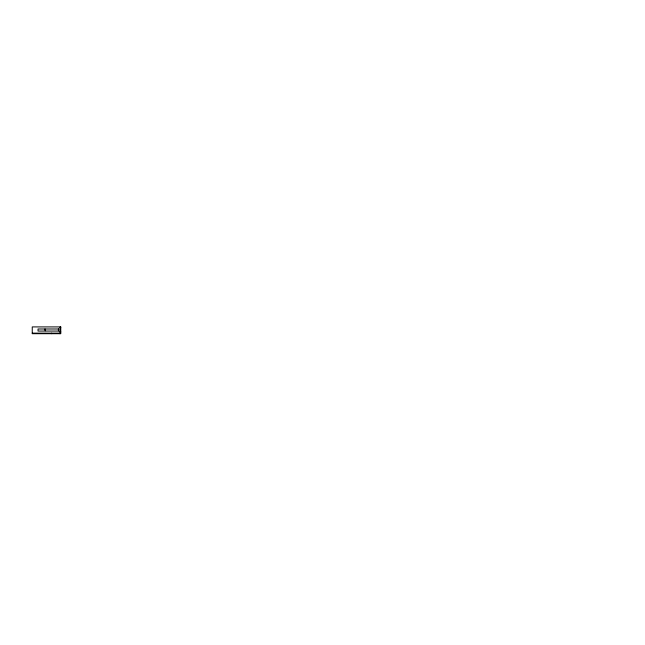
<?xml version="1.0" encoding="UTF-8"?>
<svg xmlns="http://www.w3.org/2000/svg" width="645" height="645" viewBox="0 0 645 645"><rect width="100%" height="100%" fill="white"/><g stroke="black" fill="none" stroke-linecap="round" stroke-linejoin="round"><path stroke-width="0.97" d="M59.937 327.184L60.719 327.184M59.937 327.805L60.719 327.805M60.719 328.99L58.832 328.99L58.832 331.062L60.719 331.062M59.937 331.586L60.719 331.586M59.937 332.336L60.719 332.336M32.25 333.142L60.719 333.142M59.937 333.142L59.937 333.699M51.729 333.142L51.729 333.699M60.719 326.91L32.25 326.91L32.25 333.699L60.719 333.699L60.719 326.91M44.924 328.99L38.031 328.99L38.031 331.062L44.924 331.062L44.924 328.99M58.413 328.99L45.424 328.99L45.424 331.062L58.413 331.062L58.413 328.99"/></g></svg>
